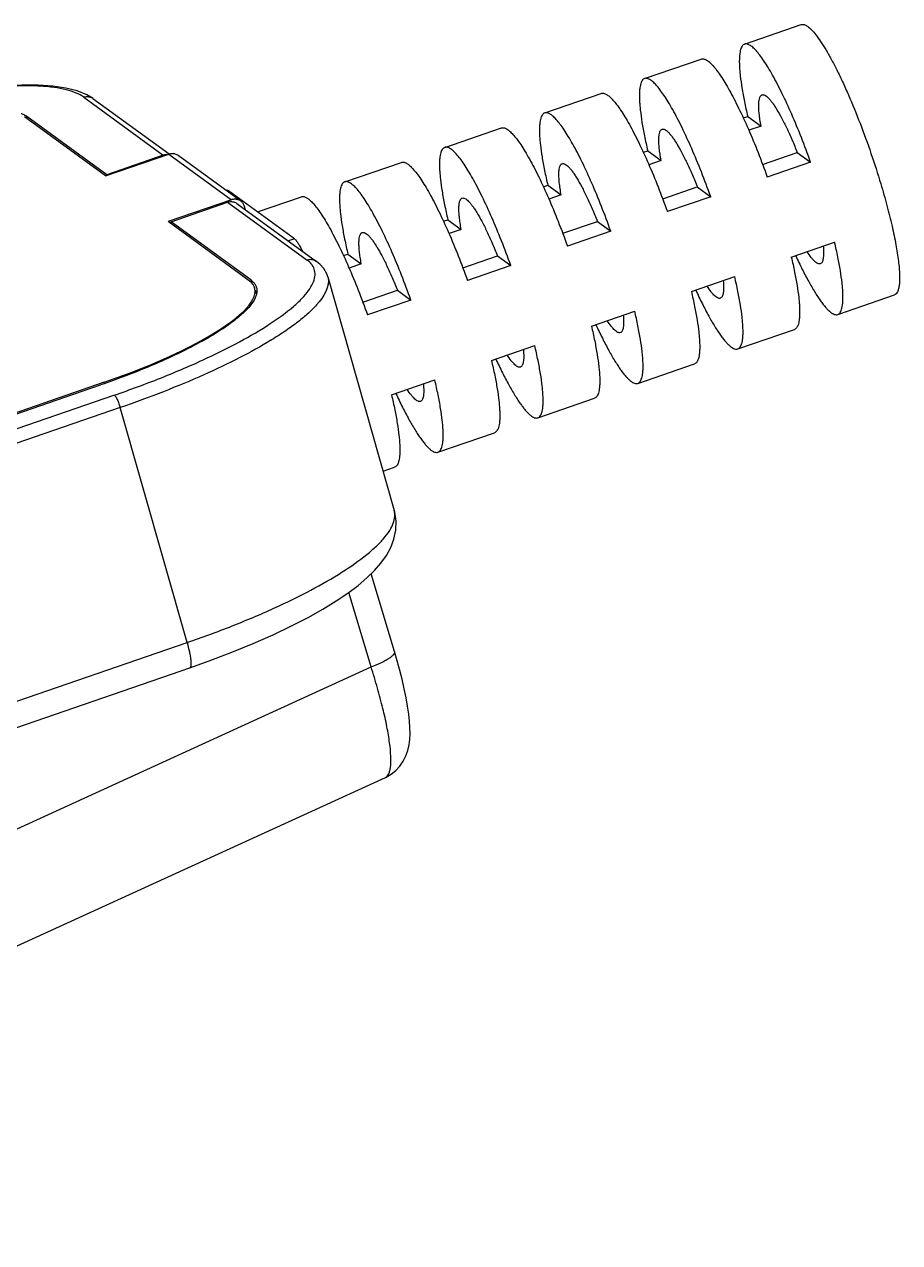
# Model space of a CAD drawing. Extents: x 5 to 415, y 5 to 292.
# Drawn here: x 351.92 to 376.4, y 86.98 to 121.06 of the extents above; entities that cross this region are included whole.
import ezdxf

# ---------------------------------------------------------------- set-up
doc = ezdxf.new("R2010")
doc.units = 0
for name, color, linetype in [('JCHT35K24A-上DXF_CONTINUOUS_LINE', 7, 'CONTINUOUS'), ('JCHT35K24A-下DXF_CONTINUOUS_LINE', 7, 'CONTINUOUS'), ('M7K1_DXF_CONTINUOUS_LINE', 7, 'CONTINUOUS')]:
    doc.layers.add(name, color=color, linetype=linetype)

msp = doc.modelspace()

# ---------------------------------------------------------------- linework, layer by layer
at = {"layer": 'JCHT35K24A-上DXF_CONTINUOUS_LINE', "color": 7, "linetype": 'Continuous'}
for p, q in [((354.187, 116.825), (351.918, 118.48)), ((354.187, 116.825), (355.958, 117.435)), ((355.958, 117.435), (357.712, 116.156)), ((357.934, 116.147), (356.219, 117.398)), ((357.712, 116.156), (355.941, 115.546)), ((358.103, 115.88), (358.076, 115.973)), ((358.21, 113.891), (355.941, 115.546)), ((358.409, 113.526), (358.383, 113.616)), ((354.147, 111.05), (330.629, 102.946)), ((354.157, 111.015), (354.147, 111.05))]:
    msp.add_line(p, q, dxfattribs=at)
for centre, radius, start, end in [((356.054, 117.17), 0.281, 74.6665, 80.5276), ((357.809, 115.874), 0.298, 103.3739, 109.0105), ((357.81, 115.896), 0.277, 70.0575, 74.6486), ((357.809, 115.893), 0.279, 64.8426, 70.0585), ((357.81, 115.895), 0.277, 53.9555, 64.8549)]:
    msp.add_arc(centre, radius, start, end, dxfattribs=at)
msp.add_ellipse((352.805, 112.029), major_axis=(5.557, 1.665), ratio=0.231623, start_param=-1.396639, end_param=0.174158, dxfattribs=at)
for points, knots in [([(355.958, 117.435), (355.97, 117.439), (356.016, 117.452), (356.065, 117.453), (356.101, 117.448)], [0, 0, 0, 0, 0.252817, 1, 1, 1, 1]), ([(357.883, 116.162), (357.848, 116.172), (357.799, 116.176), (357.752, 116.167), (357.74, 116.164)], [0, 0, 0, 0, 0.747045, 1, 1, 1, 1]), ([(358.076, 115.973), (358.067, 116.002), (358.04, 116.057), (357.997, 116.101), (357.973, 116.119)], [0, 0, 0, 0, 0.501993, 1, 1, 1, 1])]:
    msp.add_open_spline(points, degree=3, knots=knots, dxfattribs=at)
msp.add_open_spline([(356.129, 117.441), (356.161, 117.433), (356.192, 117.418), (356.219, 117.398)], degree=3, dxfattribs=at)
at = {"layer": 'JCHT35K24A-下DXF_CONTINUOUS_LINE', "color": 7, "linetype": 'Continuous'}
for p, q in [((353.578, 119.028), (355.805, 117.403)), ((353.838, 118.99), (355.967, 117.438)), ((352.01, 118.413), (351.988, 118.486)), ((354.221, 116.857), (351.988, 118.486)), ((355.805, 117.403), (354.221, 116.857)), ((354.221, 116.857), (354.227, 116.837)), ((356.021, 115.544), (357.605, 116.09)), ((357.605, 116.09), (359.833, 114.466)), ((357.866, 116.053), (360.093, 114.429)), ((356.042, 115.472), (356.021, 115.544)), ((358.254, 113.916), (356.021, 115.544)), ((358.254, 113.916), (358.282, 113.821)), ((360.406, 114.005), (360.407, 114)), ((360.407, 114), (362.266, 107.468)), ((330.661, 102.917), (354.051, 110.976)), ((354.439, 110.693), (331.049, 102.634)), ((354.598, 110.342), (331.208, 102.283)), ((356.469, 103.768), (354.598, 110.342)), ((362.266, 107.468), (362.265, 107.472)), ((362.266, 107.464), (362.265, 107.468)), ((362.266, 107.464), (362.266, 107.468)), ((362.272, 103.517), (361.62, 105.692)), ((361.618, 103.087), (360.993, 105.171)), ((331.88, 95.296), (356.469, 103.768)), ((331.954, 94.591), (356.543, 103.063)), ((332.808, 89.917), (361.618, 103.087)), ((333.55, 86.982), (362.023, 99.999))]:
    msp.add_line(p, q, dxfattribs=at)
for points in [[(353.84, 118.989), (353.664, 119.096), (353.394, 119.204), (353.079, 119.282), (352.717, 119.335), (352.307, 119.363), (351.851, 119.367), (351.356, 119.348), (350.823, 119.305), (350.257, 119.24), (349.663, 119.153), (349.045, 119.045), (348.408, 118.918), (347.758, 118.773), (347.1, 118.61), (346.438, 118.431), (345.777, 118.238), (345.123, 118.032), (344.605, 117.859)], [(360.405, 114.005), (360.376, 114.085), (360.293, 114.232), (360.183, 114.355), (360.093, 114.429)], [(356.543, 103.063), (357.09, 103.258), (357.723, 103.499), (358.32, 103.744), (358.876, 103.989), (359.388, 104.233), (359.853, 104.472), (360.271, 104.706), (360.644, 104.934), (360.971, 105.154), (361.256, 105.368), (361.503, 105.577), (361.715, 105.784), (361.894, 105.991), (362.045, 106.203), (362.167, 106.427), (362.256, 106.663), (362.308, 106.913), (362.316, 107.167), (362.28, 107.413), (362.264, 107.472)], [(362.022, 99.999), (362.039, 100.007), (362.181, 100.088), (362.31, 100.19), (362.423, 100.312), (362.519, 100.45), (362.593, 100.598), (362.646, 100.75), (362.68, 100.905), (362.701, 101.062), (362.709, 101.224), (362.706, 101.392), (362.694, 101.574), (362.672, 101.771), (362.64, 101.986), (362.599, 102.22), (362.547, 102.471), (362.484, 102.741), (362.411, 103.027), (362.328, 103.326), (362.272, 103.517)]]:
    msp.add_lwpolyline(points, dxfattribs=at)
for centre, radius, start, end in [((353.677, 118.77), 0.273, 53.764, 64.1403), ((351.596, 117.947), 0.666, 53.9732, 58.6556), ((355.902, 117.123), 0.297, 97.4713, 108.9835), ((355.901, 117.127), 0.292, 88.5945, 97.4918), ((358.102, 113.619), 0.321, 12.912, 16.6831), ((353.021, 121.74), 11.139, 301.326, 301.4617)]:
    msp.add_arc(centre, radius, start, end, dxfattribs=at)
for points, knots in [([(353.578, 119.027), (353.513, 119.074), (353.355, 119.157), (353.075, 119.244), (352.733, 119.306), (352.331, 119.343), (351.872, 119.352), (351.159, 119.329), (350.161, 119.229), (348.867, 119.014), (347.478, 118.708), (346.048, 118.322), (345.093, 118.018), (344.619, 117.855)], [0, 0, 0, 0, 0.026031, 0.057696, 0.095425, 0.139334, 0.189338, 0.245105, 0.37215, 0.516508, 0.673032, 0.836163, 1, 1, 1, 1]), ([(353.578, 119.028), (353.612, 119.039), (353.687, 119.051), (353.761, 119.032), (353.796, 119.016)], [0, 0, 0, 0, 0.483884, 1, 1, 1, 1]), ([(351.825, 118.575), (351.836, 118.571), (351.876, 118.553), (351.915, 118.533), (351.943, 118.516)], [0, 0, 0, 0, 0.265484, 1, 1, 1, 1]), ([(357.605, 116.09), (357.619, 116.095), (357.675, 116.11), (357.735, 116.108), (357.776, 116.096)], [0, 0, 0, 0, 0.253679, 1, 1, 1, 1]), ([(354.439, 110.693), (354.87, 110.842), (355.7, 111.148), (356.87, 111.643), (357.899, 112.148), (358.754, 112.645), (359.334, 113.063), (359.681, 113.387), (359.865, 113.602), (359.99, 113.805), (360.054, 113.997), (360.051, 114.178), (360.003, 114.283), (359.972, 114.328)], [0, 0, 0, 0, 0.195796, 0.379285, 0.544691, 0.687264, 0.803097, 0.850406, 0.890658, 0.924216, 0.952086, 0.976324, 1, 1, 1, 1]), ([(360.093, 114.429), (360.056, 114.456), (359.967, 114.491), (359.874, 114.48), (359.833, 114.466)], [0, 0, 0, 0, 0.514884, 1, 1, 1, 1]), ([(359.972, 114.328), (359.963, 114.341), (359.923, 114.392), (359.873, 114.436), (359.833, 114.466)], [0, 0, 0, 0, 0.23565, 1, 1, 1, 1]), ([(358.254, 113.916), (358.264, 113.908), (358.303, 113.878), (358.338, 113.843), (358.359, 113.813)], [0, 0, 0, 0, 0.262561, 1, 1, 1, 1]), ([(360.407, 114), (360.483, 113.73), (360.214, 113.322), (359.856, 112.973), (359.565, 112.73), (359.221, 112.483), (358.969, 112.321), (358.835, 112.239)], [0, 0, 0, 0, 0.345424, 0.478961, 0.632755, 0.806652, 1, 1, 1, 1]), ([(358.419, 113.553), (358.404, 113.459), (358.331, 113.314), (358.189, 113.134), (357.968, 112.911), (357.595, 112.621), (357.042, 112.275), (356.381, 111.925), (355.382, 111.465), (354.59, 111.162), (354.051, 110.976)], [0, 0, 0, 0, 0.054867, 0.090678, 0.132784, 0.236185, 0.363454, 0.50995, 0.669375, 1, 1, 1, 1]), ([(358.359, 113.813), (358.364, 113.806), (358.386, 113.774), (358.402, 113.739), (358.41, 113.711)], [0, 0, 0, 0, 0.253906, 1, 1, 1, 1]), ([(358.415, 113.691), (358.418, 113.68), (358.426, 113.635), (358.424, 113.588), (358.419, 113.553)], [0, 0, 0, 0, 0.239939, 1, 1, 1, 1]), ([(358.812, 112.225), (358.53, 112.053), (357.913, 111.713), (356.91, 111.236), (355.791, 110.771), (355.005, 110.482), (354.598, 110.342)], [0, 0, 0, 0, 0.214428, 0.45662, 0.720758, 1, 1, 1, 1]), ([(354.439, 110.693), (354.444, 110.689), (354.456, 110.676), (354.484, 110.635), (354.521, 110.559), (354.563, 110.455), (354.587, 110.379), (354.598, 110.342)], [0, 0, 0, 0, 0.05331, 0.135346, 0.384588, 0.700202, 1, 1, 1, 1]), ([(356.469, 103.768), (356.893, 103.914), (357.71, 104.215), (358.869, 104.704), (359.899, 105.205), (360.772, 105.704), (361.38, 106.126), (361.761, 106.456), (361.976, 106.68), (362.138, 106.893), (362.243, 107.095), (362.291, 107.286), (362.282, 107.409), (362.266, 107.464)], [0, 0, 0, 0, 0.188346, 0.365876, 0.52762, 0.669429, 0.787828, 0.837579, 0.880949, 0.918088, 0.949452, 0.976116, 1, 1, 1, 1]), ([(356.469, 103.768), (356.493, 103.683), (356.525, 103.558), (356.558, 103.395), (356.573, 103.29), (356.58, 103.202), (356.579, 103.141), (356.572, 103.104), (356.564, 103.08), (356.552, 103.066), (356.543, 103.063)], [0, 0, 0, 0, 0.365177, 0.533158, 0.681904, 0.804809, 0.897445, 0.93251, 0.960532, 1, 1, 1, 1]), ([(362.272, 103.517), (362.281, 103.487), (362.247, 103.429), (362.183, 103.371), (362.102, 103.312), (362, 103.253), (361.838, 103.173), (361.708, 103.12), (361.618, 103.087)], [0, 0, 0, 0, 0.113185, 0.208377, 0.33166, 0.479494, 0.645053, 1, 1, 1, 1]), ([(362.023, 99.999), (362.041, 100.008), (362.078, 100.037), (362.118, 100.103), (362.146, 100.192), (362.165, 100.304), (362.173, 100.439), (362.17, 100.662), (362.137, 100.991), (362.061, 101.438), (361.947, 101.947), (361.798, 102.505), (361.681, 102.889), (361.618, 103.087)], [0, 0, 0, 0, 0.019468, 0.042652, 0.071468, 0.106755, 0.148829, 0.197766, 0.315811, 0.458682, 0.623096, 0.8051, 1, 1, 1, 1])]:
    msp.add_open_spline(points, degree=3, knots=knots, dxfattribs=at)
msp.add_open_spline([(357.776, 116.096), (357.808, 116.088), (357.839, 116.073), (357.866, 116.053)], degree=3, dxfattribs=at)
at = {"layer": 'M7K1_DXF_CONTINUOUS_LINE', "color": 7, "linetype": 'Continuous'}
for p, q in [((372.066, 120.512), (373.65, 121.058)), ((369.27, 119.548), (370.854, 120.094)), ((366.474, 118.585), (368.058, 119.131)), ((372.03, 118.448), (372.153, 118.491)), ((372.153, 118.491), (372.527, 118.217)), ((363.678, 117.622), (365.262, 118.168)), ((372.527, 118.217), (372.186, 118.1)), ((369.234, 117.485), (369.357, 117.527)), ((369.357, 117.527), (369.731, 117.254)), ((369.731, 117.254), (369.39, 117.136)), ((372.571, 117.146), (373.54, 117.479)), ((373.54, 117.479), (373.914, 117.206)), ((360.882, 116.658), (362.466, 117.204)), ((373.914, 117.206), (372.702, 116.789)), ((366.438, 116.521), (366.561, 116.564)), ((366.561, 116.564), (366.935, 116.291)), ((357.581, 116.424), (357.563, 116.418)), ((357.591, 116.398), (357.627, 116.41)), ((359.474, 115.064), (357.627, 116.41)), ((358.441, 115.817), (359.67, 116.241)), ((366.935, 116.291), (366.594, 116.173)), ((369.775, 116.182), (370.744, 116.516)), ((371.118, 116.243), (369.906, 115.825)), ((370.744, 116.516), (371.118, 116.243)), ((363.642, 115.558), (363.765, 115.6)), ((363.765, 115.6), (364.139, 115.327)), ((366.979, 115.219), (367.948, 115.552)), ((367.948, 115.552), (368.322, 115.279)), ((364.139, 115.327), (363.798, 115.21)), ((368.322, 115.279), (367.11, 114.862)), ((359.474, 115.064), (359.303, 115.005)), ((373.373, 114.552), (374.585, 114.969)), ((360.846, 114.595), (360.969, 114.637)), ((360.969, 114.637), (361.343, 114.364)), ((364.183, 114.255), (365.151, 114.589)), ((365.151, 114.589), (365.526, 114.316)), ((361.343, 114.364), (361.002, 114.246)), ((365.526, 114.316), (364.314, 113.899)), ((370.577, 113.589), (371.789, 114.006)), ((361.387, 113.292), (362.355, 113.626)), ((362.355, 113.626), (362.73, 113.353)), ((374.672, 112.948), (376.256, 113.494)), ((362.73, 113.353), (361.518, 112.935)), ((367.781, 112.625), (368.993, 113.043)), ((371.876, 111.985), (373.46, 112.531)), ((364.985, 111.662), (366.197, 112.079)), ((369.08, 111.021), (370.664, 111.567)), ((362.189, 110.698), (363.401, 111.116)), ((366.284, 110.058), (367.868, 110.604)), ((363.488, 109.095), (365.072, 109.641)), ((361.953, 108.566), (362.276, 108.677))]:
    msp.add_line(p, q, dxfattribs=at)
for points, knots in [([(373.65, 121.058), (373.662, 121.062), (373.69, 121.066), (373.733, 121.059), (373.779, 121.04), (373.829, 121.01), (373.882, 120.967), (373.963, 120.891), (374.069, 120.764), (374.202, 120.578), (374.345, 120.349), (374.496, 120.082), (374.652, 119.78), (374.813, 119.445), (375.035, 118.951), (375.306, 118.287), (375.607, 117.457), (375.791, 116.888), (375.876, 116.603)], [0, 0, 0, 0, 0.007561, 0.015889, 0.025561, 0.036941, 0.050233, 0.065547, 0.102392, 0.147505, 0.200562, 0.261042, 0.328277, 0.401483, 0.479784, 0.6478, 0.824098, 1, 1, 1, 1]), ([(372.066, 120.512), (372.052, 120.507), (372.024, 120.491), (371.991, 120.451), (371.965, 120.396), (371.944, 120.328), (371.93, 120.244), (371.921, 120.146), (371.918, 120.035), (371.921, 119.909), (371.93, 119.771), (371.951, 119.561), (371.992, 119.271), (372.062, 118.893), (372.12, 118.629), (372.153, 118.491)], [0, 0, 0, 0, 0.021082, 0.04488, 0.073305, 0.107451, 0.147863, 0.1948, 0.248334, 0.308417, 0.374937, 0.447701, 0.610976, 0.796045, 1, 1, 1, 1]), ([(373.914, 117.206), (373.831, 117.439), (373.662, 117.89), (373.395, 118.535), (373.166, 119.035), (372.984, 119.397), (372.856, 119.637), (372.732, 119.851), (372.613, 120.037), (372.502, 120.195), (372.398, 120.323), (372.303, 120.419), (372.227, 120.478), (372.17, 120.505), (372.133, 120.517), (372.098, 120.519), (372.076, 120.515), (372.066, 120.512)], [0, 0, 0, 0, 0.190957, 0.372984, 0.539934, 0.615986, 0.686241, 0.750147, 0.80722, 0.857083, 0.89947, 0.93431, 0.961834, 0.973113, 0.982984, 0.991786, 1, 1, 1, 1]), ([(370.854, 120.094), (370.864, 120.098), (370.886, 120.102), (370.921, 120.099), (370.958, 120.088), (371.015, 120.06), (371.091, 120.002), (371.186, 119.905), (371.29, 119.778), (371.402, 119.62), (371.52, 119.433), (371.644, 119.219), (371.773, 118.98), (371.954, 118.618), (372.183, 118.118), (372.45, 117.473), (372.619, 117.021), (372.702, 116.789)], [0, 0, 0, 0, 0.008214, 0.017016, 0.026887, 0.038166, 0.06569, 0.10053, 0.142917, 0.192779, 0.249851, 0.313757, 0.384011, 0.460063, 0.627013, 0.809042, 1, 1, 1, 1]), ([(369.27, 119.548), (369.256, 119.544), (369.228, 119.527), (369.195, 119.487), (369.169, 119.433), (369.148, 119.364), (369.134, 119.281), (369.125, 119.183), (369.122, 119.071), (369.125, 118.946), (369.134, 118.807), (369.155, 118.598), (369.196, 118.308), (369.266, 117.93), (369.324, 117.665), (369.357, 117.527)], [0, 0, 0, 0, 0.021082, 0.04488, 0.073305, 0.107451, 0.147863, 0.1948, 0.248334, 0.308417, 0.374937, 0.447701, 0.610976, 0.796045, 1, 1, 1, 1]), ([(371.118, 116.243), (371.035, 116.475), (370.866, 116.927), (370.599, 117.572), (370.37, 118.072), (370.188, 118.434), (370.06, 118.673), (369.936, 118.887), (369.817, 119.074), (369.706, 119.232), (369.602, 119.359), (369.507, 119.456), (369.431, 119.514), (369.374, 119.542), (369.337, 119.553), (369.302, 119.556), (369.28, 119.552), (369.27, 119.548)], [0, 0, 0, 0, 0.190957, 0.372984, 0.539934, 0.615986, 0.686241, 0.750147, 0.80722, 0.857083, 0.89947, 0.93431, 0.961834, 0.973113, 0.982984, 0.991786, 1, 1, 1, 1]), ([(368.058, 119.131), (368.068, 119.134), (368.09, 119.139), (368.125, 119.136), (368.162, 119.125), (368.219, 119.097), (368.295, 119.039), (368.39, 118.942), (368.494, 118.814), (368.606, 118.656), (368.724, 118.47), (368.848, 118.256), (368.977, 118.016), (369.158, 117.654), (369.387, 117.155), (369.654, 116.509), (369.823, 116.058), (369.906, 115.825)], [0, 0, 0, 0, 0.008214, 0.017016, 0.026887, 0.038166, 0.06569, 0.10053, 0.142917, 0.192779, 0.249851, 0.313757, 0.384011, 0.460063, 0.627013, 0.809042, 1, 1, 1, 1]), ([(372.527, 118.217), (372.516, 118.278), (372.497, 118.394), (372.475, 118.559), (372.464, 118.704), (372.461, 118.828), (372.469, 118.93), (372.483, 119), (372.501, 119.043), (372.516, 119.066), (372.534, 119.084), (372.547, 119.091), (372.554, 119.094)], [0, 0, 0, 0, 0.20456, 0.388039, 0.548536, 0.684902, 0.796537, 0.883748, 0.918901, 0.949169, 0.975646, 1, 1, 1, 1]), ([(372.554, 119.094), (372.566, 119.097), (372.592, 119.099), (372.634, 119.084), (372.679, 119.055), (372.729, 119.01), (372.783, 118.951), (372.841, 118.877), (372.902, 118.789), (372.992, 118.646), (373.11, 118.436), (373.252, 118.15), (373.398, 117.827), (373.492, 117.598), (373.54, 117.479)], [0, 0, 0, 0, 0.018167, 0.039906, 0.067358, 0.101509, 0.142722, 0.191071, 0.246433, 0.308583, 0.451889, 0.617707, 0.801979, 1, 1, 1, 1]), ([(366.474, 118.585), (366.46, 118.58), (366.432, 118.564), (366.399, 118.524), (366.373, 118.47), (366.352, 118.401), (366.338, 118.317), (366.329, 118.22), (366.326, 118.108), (366.329, 117.983), (366.338, 117.844), (366.359, 117.634), (366.4, 117.344), (366.47, 116.966), (366.528, 116.702), (366.561, 116.564)], [0, 0, 0, 0, 0.021082, 0.04488, 0.073305, 0.107451, 0.147863, 0.1948, 0.248334, 0.308417, 0.374937, 0.447701, 0.610976, 0.796045, 1, 1, 1, 1]), ([(368.322, 115.279), (368.239, 115.512), (368.07, 115.963), (367.803, 116.609), (367.574, 117.109), (367.392, 117.47), (367.264, 117.71), (367.14, 117.924), (367.021, 118.111), (366.91, 118.268), (366.806, 118.396), (366.711, 118.493), (366.635, 118.551), (366.578, 118.579), (366.541, 118.59), (366.506, 118.593), (366.484, 118.588), (366.474, 118.585)], [0, 0, 0, 0, 0.190957, 0.372984, 0.539934, 0.615986, 0.686241, 0.750147, 0.80722, 0.857083, 0.89947, 0.93431, 0.961834, 0.973113, 0.982984, 0.991786, 1, 1, 1, 1]), ([(365.262, 118.168), (365.272, 118.171), (365.294, 118.175), (365.329, 118.172), (365.366, 118.161), (365.423, 118.133), (365.499, 118.075), (365.594, 117.978), (365.698, 117.851), (365.81, 117.693), (365.928, 117.506), (366.052, 117.292), (366.181, 117.053), (366.362, 116.691), (366.591, 116.191), (366.858, 115.546), (367.027, 115.094), (367.11, 114.862)], [0, 0, 0, 0, 0.008214, 0.017016, 0.026887, 0.038166, 0.06569, 0.10053, 0.142917, 0.192779, 0.249851, 0.313757, 0.384011, 0.460063, 0.627013, 0.809042, 1, 1, 1, 1]), ([(369.731, 117.254), (369.72, 117.315), (369.701, 117.431), (369.679, 117.596), (369.668, 117.741), (369.665, 117.865), (369.673, 117.966), (369.687, 118.036), (369.705, 118.079), (369.72, 118.103), (369.738, 118.12), (369.751, 118.128), (369.758, 118.13)], [0, 0, 0, 0, 0.20456, 0.388039, 0.548536, 0.684902, 0.796537, 0.883748, 0.918901, 0.949169, 0.975646, 1, 1, 1, 1]), ([(369.758, 118.13), (369.769, 118.134), (369.796, 118.136), (369.838, 118.121), (369.883, 118.091), (369.933, 118.047), (369.987, 117.987), (370.045, 117.913), (370.106, 117.825), (370.196, 117.683), (370.314, 117.473), (370.456, 117.187), (370.602, 116.864), (370.696, 116.635), (370.744, 116.516)], [0, 0, 0, 0, 0.018167, 0.039906, 0.067358, 0.101509, 0.142722, 0.191071, 0.246433, 0.308583, 0.451889, 0.617707, 0.801979, 1, 1, 1, 1]), ([(363.678, 117.622), (363.664, 117.617), (363.636, 117.601), (363.603, 117.561), (363.577, 117.506), (363.556, 117.437), (363.542, 117.354), (363.533, 117.256), (363.53, 117.145), (363.533, 117.019), (363.542, 116.881), (363.562, 116.671), (363.604, 116.381), (363.674, 116.003), (363.732, 115.739), (363.765, 115.6)], [0, 0, 0, 0, 0.021082, 0.04488, 0.073305, 0.107451, 0.147863, 0.1948, 0.248334, 0.308417, 0.374937, 0.447701, 0.610976, 0.796045, 1, 1, 1, 1]), ([(365.526, 114.316), (365.443, 114.548), (365.273, 115), (365.007, 115.645), (364.778, 116.145), (364.596, 116.507), (364.467, 116.747), (364.343, 116.961), (364.225, 117.147), (364.114, 117.305), (364.01, 117.433), (363.915, 117.529), (363.839, 117.587), (363.782, 117.615), (363.745, 117.627), (363.71, 117.629), (363.688, 117.625), (363.678, 117.622)], [0, 0, 0, 0, 0.190957, 0.372984, 0.539934, 0.615986, 0.686241, 0.750147, 0.80722, 0.857083, 0.89947, 0.93431, 0.961834, 0.973113, 0.982984, 0.991786, 1, 1, 1, 1]), ([(362.466, 117.204), (362.476, 117.208), (362.498, 117.212), (362.533, 117.209), (362.57, 117.198), (362.627, 117.17), (362.703, 117.112), (362.798, 117.015), (362.902, 116.887), (363.014, 116.73), (363.132, 116.543), (363.256, 116.329), (363.384, 116.09), (363.566, 115.728), (363.795, 115.228), (364.062, 114.583), (364.231, 114.131), (364.314, 113.899)], [0, 0, 0, 0, 0.008214, 0.017016, 0.026887, 0.038166, 0.06569, 0.10053, 0.142917, 0.192779, 0.249851, 0.313757, 0.384011, 0.460063, 0.627013, 0.809042, 1, 1, 1, 1]), ([(366.935, 116.291), (366.924, 116.352), (366.905, 116.468), (366.883, 116.633), (366.872, 116.778), (366.869, 116.902), (366.877, 117.003), (366.891, 117.073), (366.909, 117.116), (366.924, 117.139), (366.942, 117.157), (366.955, 117.164), (366.962, 117.167)], [0, 0, 0, 0, 0.20456, 0.388039, 0.548536, 0.684902, 0.796537, 0.883748, 0.918901, 0.949169, 0.975646, 1, 1, 1, 1]), ([(366.962, 117.167), (366.973, 117.171), (367, 117.172), (367.042, 117.158), (367.087, 117.128), (367.137, 117.083), (367.191, 117.024), (367.249, 116.95), (367.31, 116.862), (367.4, 116.719), (367.518, 116.509), (367.66, 116.224), (367.806, 115.9), (367.9, 115.672), (367.948, 115.552)], [0, 0, 0, 0, 0.018167, 0.039906, 0.067358, 0.101509, 0.142722, 0.191071, 0.246433, 0.308583, 0.451889, 0.617707, 0.801979, 1, 1, 1, 1]), ([(360.882, 116.658), (360.868, 116.653), (360.84, 116.637), (360.807, 116.597), (360.781, 116.543), (360.76, 116.474), (360.746, 116.391), (360.737, 116.293), (360.734, 116.181), (360.737, 116.056), (360.746, 115.917), (360.766, 115.708), (360.808, 115.417), (360.878, 115.04), (360.936, 114.775), (360.969, 114.637)], [0, 0, 0, 0, 0.021082, 0.04488, 0.073305, 0.107451, 0.147863, 0.1948, 0.248334, 0.308417, 0.374937, 0.447701, 0.610976, 0.796045, 1, 1, 1, 1]), ([(362.73, 113.353), (362.647, 113.585), (362.477, 114.037), (362.211, 114.682), (361.982, 115.182), (361.8, 115.544), (361.671, 115.783), (361.547, 115.997), (361.429, 116.184), (361.318, 116.342), (361.214, 116.469), (361.119, 116.566), (361.043, 116.624), (360.986, 116.652), (360.949, 116.663), (360.914, 116.666), (360.892, 116.662), (360.882, 116.658)], [0, 0, 0, 0, 0.190957, 0.372984, 0.539934, 0.615986, 0.686241, 0.750147, 0.80722, 0.857083, 0.89947, 0.93431, 0.961834, 0.973113, 0.982984, 0.991786, 1, 1, 1, 1]), ([(375.876, 116.603), (375.937, 116.4), (376.049, 116.008), (376.191, 115.439), (376.299, 114.921), (376.362, 114.527), (376.391, 114.248), (376.403, 114.07), (376.404, 113.914), (376.395, 113.782), (376.377, 113.673), (376.349, 113.587), (376.311, 113.525), (376.274, 113.5), (376.256, 113.494)], [0, 0, 0, 0, 0.197165, 0.381191, 0.547206, 0.690924, 0.753306, 0.808895, 0.857431, 0.898788, 0.933002, 0.960436, 0.982046, 1, 1, 1, 1]), ([(357.581, 116.424), (357.588, 116.426), (357.605, 116.425), (357.62, 116.416), (357.627, 116.41)], [0, 0, 0, 0, 0.424211, 1, 1, 1, 1]), ([(359.67, 116.241), (359.68, 116.244), (359.702, 116.248), (359.737, 116.246), (359.774, 116.234), (359.831, 116.207), (359.907, 116.148), (360.002, 116.052), (360.106, 115.924), (360.218, 115.766), (360.336, 115.58), (360.46, 115.366), (360.588, 115.126), (360.77, 114.764), (360.999, 114.265), (361.266, 113.619), (361.435, 113.168), (361.518, 112.935)], [0, 0, 0, 0, 0.008214, 0.017016, 0.026887, 0.038166, 0.06569, 0.10053, 0.142917, 0.192779, 0.249851, 0.313757, 0.384011, 0.460063, 0.627013, 0.809042, 1, 1, 1, 1]), ([(364.139, 115.327), (364.128, 115.388), (364.109, 115.504), (364.087, 115.669), (364.076, 115.814), (364.073, 115.938), (364.081, 116.04), (364.095, 116.11), (364.113, 116.152), (364.128, 116.176), (364.146, 116.194), (364.159, 116.201), (364.166, 116.203)], [0, 0, 0, 0, 0.20456, 0.388039, 0.548536, 0.684902, 0.796537, 0.883748, 0.918901, 0.949169, 0.975646, 1, 1, 1, 1]), ([(364.166, 116.203), (364.177, 116.207), (364.204, 116.209), (364.246, 116.194), (364.291, 116.165), (364.341, 116.12), (364.395, 116.061), (364.453, 115.987), (364.514, 115.898), (364.604, 115.756), (364.722, 115.546), (364.864, 115.26), (365.01, 114.937), (365.104, 114.708), (365.151, 114.589)], [0, 0, 0, 0, 0.018167, 0.039906, 0.067358, 0.101509, 0.142722, 0.191071, 0.246433, 0.308583, 0.451889, 0.617707, 0.801979, 1, 1, 1, 1]), ([(361.343, 114.364), (361.332, 114.425), (361.313, 114.541), (361.291, 114.706), (361.28, 114.851), (361.277, 114.975), (361.285, 115.076), (361.299, 115.146), (361.317, 115.189), (361.332, 115.213), (361.35, 115.23), (361.363, 115.238), (361.37, 115.24)], [0, 0, 0, 0, 0.20456, 0.388039, 0.548536, 0.684902, 0.796537, 0.883748, 0.918901, 0.949169, 0.975646, 1, 1, 1, 1]), ([(361.37, 115.24), (361.381, 115.244), (361.408, 115.246), (361.45, 115.231), (361.495, 115.201), (361.545, 115.157), (361.599, 115.097), (361.656, 115.023), (361.718, 114.935), (361.808, 114.792), (361.926, 114.583), (362.068, 114.297), (362.214, 113.974), (362.308, 113.745), (362.355, 113.626)], [0, 0, 0, 0, 0.018167, 0.039906, 0.067358, 0.101509, 0.142722, 0.191071, 0.246433, 0.308583, 0.451889, 0.617707, 0.801979, 1, 1, 1, 1]), ([(359.474, 115.064), (359.481, 115.058), (359.498, 115.044), (359.532, 115.005), (359.579, 114.938), (359.637, 114.837), (359.676, 114.761), (359.696, 114.719)], [0, 0, 0, 0, 0.070299, 0.156954, 0.379065, 0.662627, 1, 1, 1, 1]), ([(374.265, 114.857), (374.271, 114.792), (374.277, 114.7), (374.273, 114.585), (374.266, 114.516), (374.254, 114.46), (374.236, 114.415), (374.214, 114.383), (374.193, 114.37), (374.183, 114.366)], [0, 0, 0, 0, 0.376844, 0.532006, 0.664677, 0.775249, 0.865205, 0.937872, 1, 1, 1, 1]), ([(374.672, 112.948), (374.686, 112.953), (374.713, 112.969), (374.746, 113.009), (374.773, 113.064), (374.793, 113.132), (374.808, 113.216), (374.817, 113.314), (374.82, 113.425), (374.817, 113.551), (374.808, 113.689), (374.787, 113.899), (374.746, 114.189), (374.676, 114.567), (374.617, 114.831), (374.585, 114.969)], [0, 0, 0, 0, 0.021082, 0.04488, 0.073305, 0.107451, 0.147863, 0.1948, 0.248334, 0.308417, 0.374937, 0.447701, 0.610976, 0.796045, 1, 1, 1, 1]), ([(373.373, 114.552), (373.406, 114.414), (373.464, 114.149), (373.534, 113.771), (373.575, 113.481), (373.596, 113.272), (373.605, 113.133), (373.608, 113.008), (373.605, 112.896), (373.596, 112.798), (373.582, 112.715), (373.561, 112.646), (373.535, 112.592), (373.502, 112.552), (373.474, 112.535), (373.46, 112.531)], [0, 0, 0, 0, 0.203955, 0.389022, 0.552297, 0.62506, 0.691581, 0.751664, 0.805198, 0.852135, 0.892548, 0.926695, 0.95512, 0.978918, 1, 1, 1, 1]), ([(373.496, 114.592), (373.556, 114.464), (373.672, 114.22), (373.85, 113.879), (373.996, 113.625), (374.109, 113.448), (374.187, 113.333), (374.262, 113.233), (374.333, 113.147), (374.4, 113.075), (374.463, 113.018), (374.521, 112.977), (374.576, 112.95), (374.626, 112.939), (374.658, 112.943), (374.672, 112.948)], [0, 0, 0, 0, 0.203988, 0.389013, 0.552301, 0.625057, 0.691571, 0.751653, 0.805182, 0.852121, 0.892533, 0.926678, 0.955109, 0.978911, 1, 1, 1, 1]), ([(374.183, 114.366), (374.173, 114.363), (374.149, 114.361), (374.111, 114.372), (374.07, 114.397), (374.025, 114.434), (373.977, 114.483), (373.903, 114.572), (373.851, 114.649), (373.816, 114.704)], [0, 0, 0, 0, 0.062066, 0.134701, 0.224623, 0.335207, 0.467868, 0.623061, 1, 1, 1, 1]), ([(371.469, 113.894), (371.475, 113.829), (371.481, 113.737), (371.477, 113.622), (371.47, 113.553), (371.458, 113.496), (371.44, 113.452), (371.418, 113.42), (371.397, 113.406), (371.387, 113.403)], [0, 0, 0, 0, 0.376844, 0.532006, 0.664677, 0.775249, 0.865205, 0.937872, 1, 1, 1, 1]), ([(371.876, 111.985), (371.89, 111.99), (371.917, 112.006), (371.95, 112.046), (371.977, 112.1), (371.997, 112.169), (372.012, 112.252), (372.021, 112.35), (372.024, 112.462), (372.021, 112.587), (372.012, 112.726), (371.991, 112.935), (371.95, 113.226), (371.88, 113.604), (371.821, 113.868), (371.789, 114.006)], [0, 0, 0, 0, 0.021082, 0.04488, 0.073305, 0.107451, 0.147863, 0.1948, 0.248334, 0.308417, 0.374937, 0.447701, 0.610976, 0.796045, 1, 1, 1, 1]), ([(370.577, 113.589), (370.61, 113.45), (370.668, 113.186), (370.738, 112.808), (370.779, 112.518), (370.8, 112.308), (370.809, 112.17), (370.812, 112.044), (370.809, 111.933), (370.8, 111.835), (370.786, 111.752), (370.765, 111.683), (370.739, 111.628), (370.706, 111.588), (370.678, 111.572), (370.664, 111.567)], [0, 0, 0, 0, 0.203955, 0.389022, 0.552297, 0.62506, 0.691581, 0.751664, 0.805198, 0.852135, 0.892548, 0.926695, 0.95512, 0.978918, 1, 1, 1, 1]), ([(370.7, 113.629), (370.76, 113.5), (370.876, 113.256), (371.054, 112.916), (371.2, 112.662), (371.313, 112.484), (371.391, 112.37), (371.466, 112.269), (371.537, 112.183), (371.604, 112.112), (371.667, 112.055), (371.725, 112.013), (371.78, 111.987), (371.83, 111.976), (371.862, 111.98), (371.876, 111.985)], [0, 0, 0, 0, 0.203988, 0.389013, 0.552301, 0.625057, 0.691571, 0.751653, 0.805182, 0.852121, 0.892533, 0.926678, 0.955109, 0.978911, 1, 1, 1, 1]), ([(371.387, 113.403), (371.377, 113.399), (371.353, 113.397), (371.315, 113.409), (371.274, 113.433), (371.229, 113.47), (371.181, 113.52), (371.107, 113.609), (371.055, 113.685), (371.02, 113.74)], [0, 0, 0, 0, 0.062066, 0.134701, 0.224623, 0.335207, 0.467868, 0.623061, 1, 1, 1, 1]), ([(368.673, 112.93), (368.679, 112.865), (368.685, 112.773), (368.681, 112.658), (368.674, 112.589), (368.662, 112.533), (368.644, 112.489), (368.622, 112.456), (368.601, 112.443), (368.591, 112.44)], [0, 0, 0, 0, 0.376844, 0.532006, 0.664677, 0.775249, 0.865205, 0.937872, 1, 1, 1, 1]), ([(369.08, 111.021), (369.094, 111.026), (369.121, 111.043), (369.154, 111.082), (369.181, 111.137), (369.201, 111.206), (369.216, 111.289), (369.225, 111.387), (369.227, 111.499), (369.224, 111.624), (369.216, 111.762), (369.195, 111.972), (369.154, 112.262), (369.084, 112.64), (369.025, 112.905), (368.993, 113.043)], [0, 0, 0, 0, 0.021082, 0.04488, 0.073305, 0.107451, 0.147863, 0.1948, 0.248334, 0.308417, 0.374937, 0.447701, 0.610976, 0.796045, 1, 1, 1, 1]), ([(367.781, 112.625), (367.814, 112.487), (367.872, 112.223), (367.942, 111.845), (367.983, 111.554), (368.004, 111.345), (368.013, 111.206), (368.016, 111.081), (368.013, 110.969), (368.004, 110.872), (367.989, 110.788), (367.969, 110.719), (367.943, 110.665), (367.91, 110.625), (367.882, 110.609), (367.868, 110.604)], [0, 0, 0, 0, 0.203955, 0.389022, 0.552297, 0.62506, 0.691581, 0.751664, 0.805198, 0.852135, 0.892548, 0.926695, 0.95512, 0.978918, 1, 1, 1, 1]), ([(367.904, 112.666), (367.964, 112.537), (368.08, 112.293), (368.258, 111.952), (368.404, 111.699), (368.517, 111.521), (368.595, 111.406), (368.67, 111.306), (368.741, 111.22), (368.808, 111.148), (368.871, 111.092), (368.929, 111.05), (368.984, 111.024), (369.034, 111.013), (369.066, 111.017), (369.08, 111.021)], [0, 0, 0, 0, 0.203988, 0.389013, 0.552301, 0.625057, 0.691571, 0.751653, 0.805182, 0.852121, 0.892533, 0.926678, 0.955109, 0.978911, 1, 1, 1, 1]), ([(368.591, 112.44), (368.581, 112.436), (368.557, 112.434), (368.519, 112.445), (368.478, 112.47), (368.433, 112.507), (368.385, 112.557), (368.311, 112.646), (368.259, 112.722), (368.224, 112.777)], [0, 0, 0, 0, 0.062066, 0.134701, 0.224623, 0.335207, 0.467868, 0.623061, 1, 1, 1, 1]), ([(365.795, 111.476), (365.785, 111.473), (365.761, 111.47), (365.723, 111.482), (365.682, 111.506), (365.637, 111.544), (365.589, 111.593), (365.515, 111.682), (365.463, 111.758), (365.427, 111.814)], [0, 0, 0, 0, 0.062066, 0.134701, 0.224623, 0.335207, 0.467868, 0.623061, 1, 1, 1, 1]), ([(365.877, 111.967), (365.883, 111.902), (365.889, 111.81), (365.885, 111.695), (365.878, 111.626), (365.866, 111.569), (365.848, 111.525), (365.826, 111.493), (365.805, 111.48), (365.795, 111.476)], [0, 0, 0, 0, 0.376844, 0.532006, 0.664677, 0.775249, 0.865205, 0.937872, 1, 1, 1, 1]), ([(366.284, 110.058), (366.298, 110.063), (366.325, 110.079), (366.358, 110.119), (366.385, 110.173), (366.405, 110.242), (366.42, 110.326), (366.429, 110.423), (366.431, 110.535), (366.428, 110.661), (366.42, 110.799), (366.399, 111.009), (366.358, 111.299), (366.288, 111.677), (366.229, 111.941), (366.197, 112.079)], [0, 0, 0, 0, 0.021082, 0.04488, 0.073305, 0.107451, 0.147863, 0.1948, 0.248334, 0.308417, 0.374937, 0.447701, 0.610976, 0.796045, 1, 1, 1, 1]), ([(364.985, 111.662), (365.018, 111.524), (365.076, 111.259), (365.146, 110.881), (365.187, 110.591), (365.208, 110.382), (365.217, 110.243), (365.22, 110.118), (365.217, 110.006), (365.208, 109.908), (365.193, 109.825), (365.173, 109.756), (365.147, 109.702), (365.114, 109.662), (365.086, 109.645), (365.072, 109.641)], [0, 0, 0, 0, 0.203955, 0.389022, 0.552297, 0.62506, 0.691581, 0.751664, 0.805198, 0.852135, 0.892548, 0.926695, 0.95512, 0.978918, 1, 1, 1, 1]), ([(365.108, 111.702), (365.168, 111.574), (365.284, 111.33), (365.462, 110.989), (365.608, 110.735), (365.721, 110.558), (365.799, 110.443), (365.874, 110.343), (365.945, 110.256), (366.012, 110.185), (366.075, 110.128), (366.133, 110.087), (366.188, 110.06), (366.238, 110.049), (366.27, 110.053), (366.284, 110.058)], [0, 0, 0, 0, 0.203988, 0.389013, 0.552301, 0.625057, 0.691571, 0.751653, 0.805182, 0.852121, 0.892533, 0.926678, 0.955109, 0.978911, 1, 1, 1, 1]), ([(363.488, 109.095), (363.502, 109.099), (363.529, 109.116), (363.562, 109.156), (363.589, 109.21), (363.609, 109.279), (363.624, 109.362), (363.633, 109.46), (363.635, 109.572), (363.632, 109.697), (363.624, 109.836), (363.603, 110.045), (363.562, 110.335), (363.492, 110.713), (363.433, 110.978), (363.401, 111.116)], [0, 0, 0, 0, 0.021082, 0.04488, 0.073305, 0.107451, 0.147863, 0.1948, 0.248334, 0.308417, 0.374937, 0.447701, 0.610976, 0.796045, 1, 1, 1, 1]), ([(362.999, 110.513), (362.989, 110.509), (362.965, 110.507), (362.927, 110.519), (362.886, 110.543), (362.841, 110.58), (362.793, 110.63), (362.719, 110.719), (362.667, 110.795), (362.631, 110.85)], [0, 0, 0, 0, 0.062066, 0.134701, 0.224623, 0.335207, 0.467868, 0.623061, 1, 1, 1, 1]), ([(363.081, 111.004), (363.087, 110.939), (363.093, 110.847), (363.089, 110.731), (363.082, 110.663), (363.07, 110.606), (363.052, 110.562), (363.03, 110.529), (363.009, 110.516), (362.999, 110.513)], [0, 0, 0, 0, 0.376844, 0.532006, 0.664677, 0.775249, 0.865205, 0.937872, 1, 1, 1, 1]), ([(362.189, 110.698), (362.222, 110.56), (362.28, 110.296), (362.35, 109.918), (362.391, 109.628), (362.412, 109.418), (362.421, 109.28), (362.424, 109.154), (362.421, 109.043), (362.412, 108.945), (362.397, 108.861), (362.377, 108.793), (362.351, 108.738), (362.318, 108.698), (362.29, 108.682), (362.276, 108.677)], [0, 0, 0, 0, 0.203955, 0.389022, 0.552297, 0.62506, 0.691581, 0.751664, 0.805198, 0.852135, 0.892548, 0.926695, 0.95512, 0.978918, 1, 1, 1, 1]), ([(362.312, 110.739), (362.371, 110.61), (362.488, 110.366), (362.666, 110.026), (362.812, 109.772), (362.925, 109.594), (363.003, 109.48), (363.078, 109.379), (363.149, 109.293), (363.216, 109.222), (363.279, 109.165), (363.337, 109.123), (363.392, 109.097), (363.442, 109.086), (363.474, 109.09), (363.488, 109.095)], [0, 0, 0, 0, 0.203988, 0.389013, 0.552301, 0.625057, 0.691571, 0.751653, 0.805182, 0.852121, 0.892533, 0.926678, 0.955109, 0.978911, 1, 1, 1, 1])]:
    msp.add_open_spline(points, degree=3, knots=knots, dxfattribs=at)

doc.saveas('drawing.dxf')
